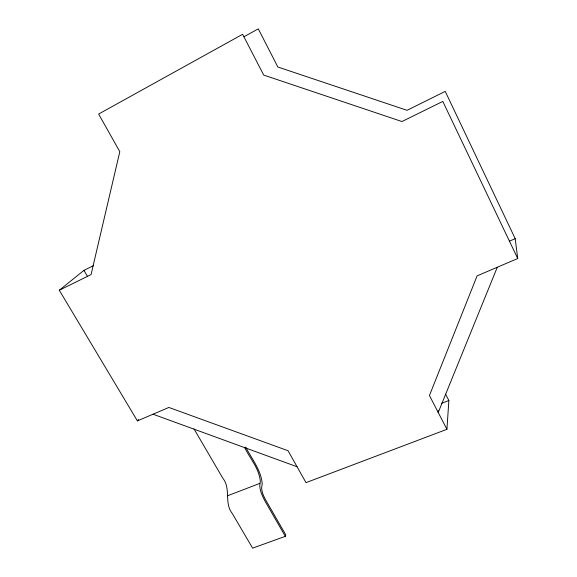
<?xml version="1.0" encoding="UTF-8"?>
<svg xmlns="http://www.w3.org/2000/svg" width="577" height="577" viewBox="0 0 577 577"><rect width="100%" height="100%" fill="white"/><g stroke="black" fill="none" stroke-linecap="round" stroke-linejoin="round"><path stroke-width="0.87" d="M93.488 265.644L83.953 270.368L59.28 290.245L137.405 420.885L168.866 407.456L288.038 450.724L305.998 482.639L446.93 429.317L448.863 400.503L445.581 394.105M438.383 410.737L438.224 412.483L497.28 267.252M193.995 428.87L222.78 478.138C231.312 488.87 223.782 502.949 232.372 513.667L252.625 548.15L285.312 536.336L285.788 534.886L265.658 499.942C263.148 495.181 260.487 489.678 262.225 484.197C261.331 470.305 251.788 458.982 245.701 447.088M137.405 420.885L138.458 419.443M244.085 36.697L258.287 28.85L277.847 67.004L407.037 110.315L445.235 91.39L515.203 238.676L517.72 258.525L477.114 275.856L429.439 395.497L446.93 429.317M59.28 290.245L91.065 274.594L119.807 151.679L98.638 114.051L242.621 34.288L263.711 75.075L401.938 121.538L442.811 101.422L517.72 258.525M509.426 241.186L515.203 238.676M441.34 403.424L448.863 400.503M227.547 495.787L260.025 483.302M153.035 414.207L297.054 466.75M83.953 270.368L87.596 276.556M285.312 536.336L265.124 501.319C262.052 495.304 258.431 488.43 260.335 481.506C259.369 468.733 250.021 458.6 244.67 447.536"/></g></svg>
